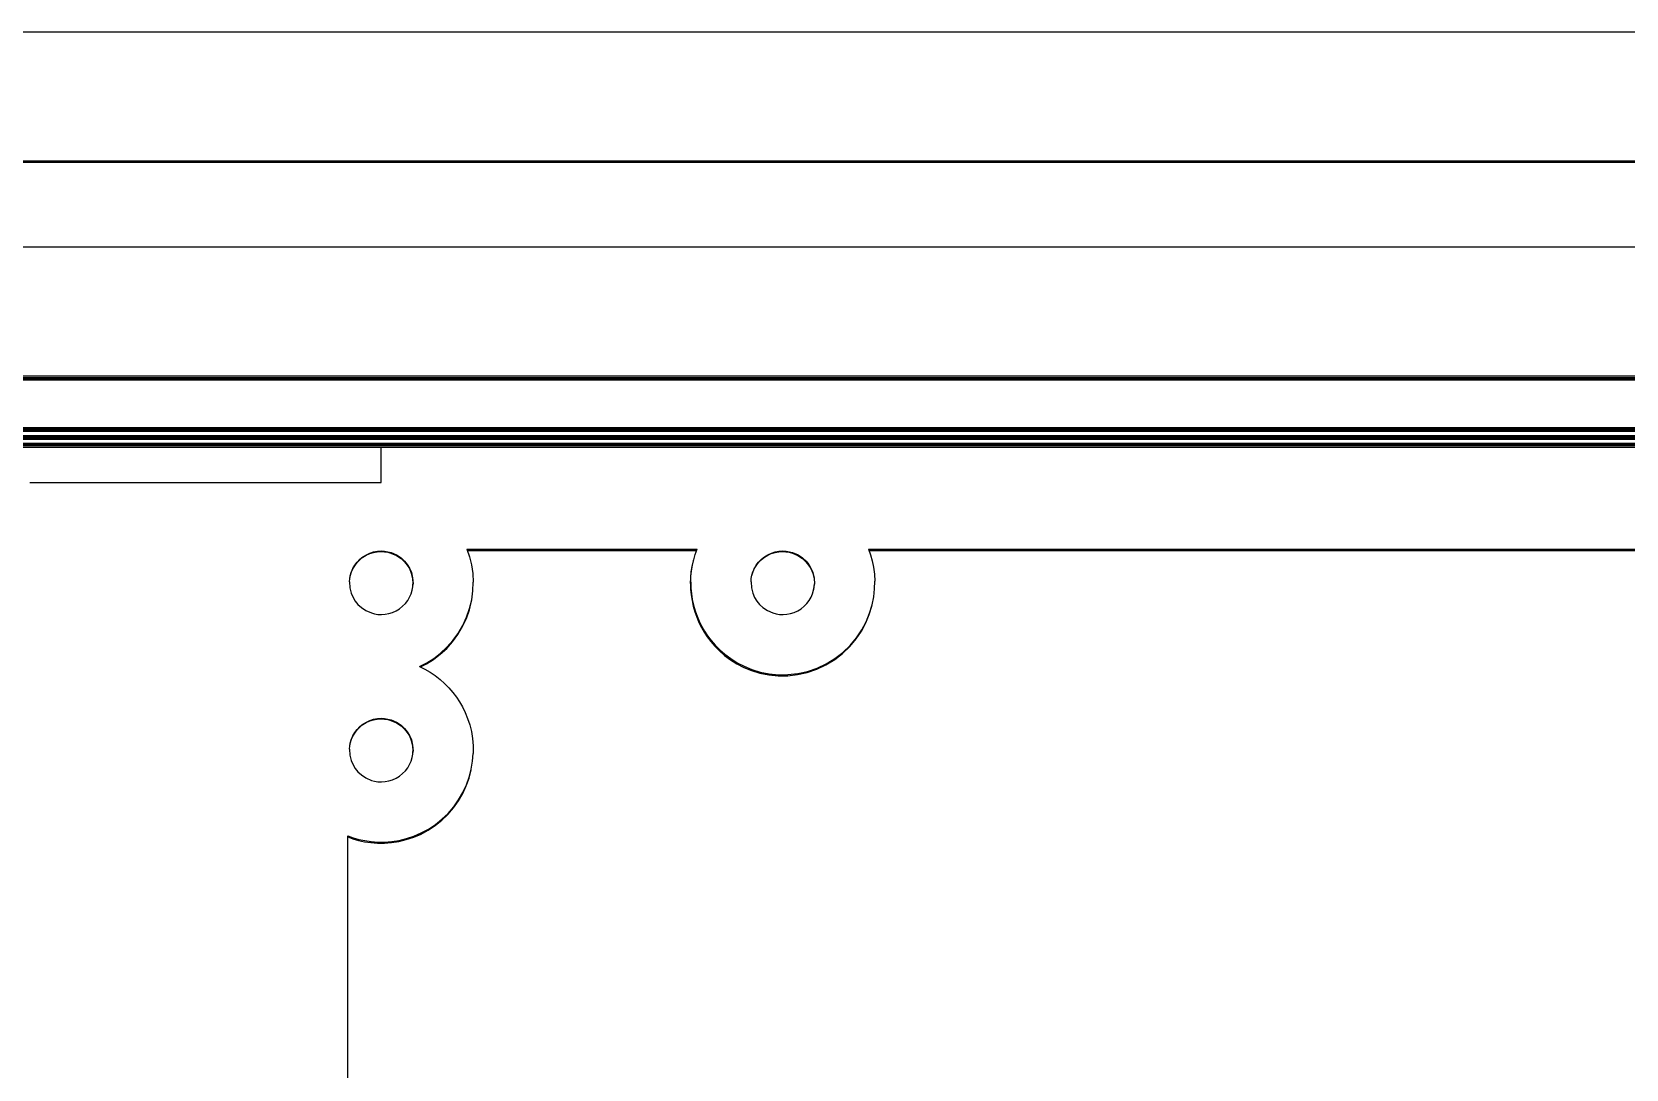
# Model space of a CAD drawing. Header units: millimetres. Extents: x -226 to 218, y -257 to 254.
# Drawn here: x 14.9 to 109.1, y 192.7 to 253.9 of the extents above; entities that cross this region are included whole.
import ezdxf

# ---------------------------------------------------------------- set-up
doc = ezdxf.new("R2010")
doc.units = ezdxf.units.MM
doc.layers.add('VISIBLE', color=7, linetype='Continuous')

msp = doc.modelspace()

# ---------------------------------------------------------------- linework, layer by layer
at = {"layer": 'VISIBLE'}
for p, q in [((-205.678, 253.923), (205.678, 253.923)), ((-204.154, 246.305), (204.154, 246.305)), ((-198, 246.23), (198, 246.23)), ((-204.154, 241.227), (204.154, 241.227)), ((-205.678, 233.609), (205.678, 233.609)), ((-197.985, 233.52), (197.985, 233.52)), ((-197.985, 233.461), (197.985, 233.461)), ((-197.859, 233.372), (197.859, 233.372)), ((-196.42, 230.565), (196.42, 230.565)), ((-195.405, 230.478), (195.405, 230.478)), ((-195.405, 230.421), (195.405, 230.421)), ((-195.283, 230.334), (195.283, 230.334)), ((-195.078, 230.092), (195.078, 230.092)), ((-195.005, 230.006), (195.005, 230.006)), ((-194.956, 229.948), (194.956, 229.948)), ((-194.883, 229.862), (194.883, 229.862)), ((-194.688, 229.633), (194.688, 229.633)), ((-194.616, 229.547), (194.616, 229.547)), ((-194.567, 229.489), (194.567, 229.489)), ((-194.494, 229.404), (194.494, 229.404)), ((35.57, 227.318), (35.57, 229.404)), ((35.58, 227.318), (35.58, 229.404)), ((14.825, 227.318), (35.58, 227.318)), ((34.911, 223.142), (35.129, 223.211)), ((35.124, 223.177), (35.344, 223.218)), ((35.129, 223.211), (35.349, 223.251)), ((35.344, 223.218), (35.561, 223.232)), ((35.349, 223.251), (35.566, 223.265)), ((35.561, 223.232), (35.771, 223.222)), ((35.566, 223.265), (35.776, 223.255)), ((35.771, 223.222), (35.969, 223.19)), ((35.776, 223.255), (35.975, 223.224)), ((35.975, 223.224), (36.161, 223.174)), ((40.644, 223.364), (40.797, 222.916)), ((40.644, 223.364), (54.237, 223.364)), ((40.666, 223.298), (54.213, 223.298)), ((54.128, 223.059), (54.237, 223.364)), ((54.128, 223.059), (54.237, 223.364)), ((58.631, 223.142), (58.85, 223.211)), ((58.841, 223.177), (59.061, 223.218)), ((58.85, 223.211), (59.07, 223.251)), ((59.061, 223.218), (59.278, 223.232)), ((59.07, 223.251), (59.286, 223.265)), ((59.278, 223.232), (59.487, 223.222)), ((59.286, 223.265), (59.496, 223.255)), ((59.487, 223.222), (59.686, 223.19)), ((59.496, 223.255), (59.695, 223.224)), ((59.695, 223.224), (59.881, 223.174)), ((64.364, 223.364), (64.48, 223.038)), ((64.364, 223.364), (143.187, 223.364)), ((64.387, 223.298), (143.144, 223.298)), ((33.899, 222.201), (34.012, 222.395)), ((33.899, 222.201), (34.012, 222.395)), ((33.904, 222.234), (34.017, 222.428)), ((34.012, 222.395), (34.15, 222.577)), ((34.012, 222.395), (34.15, 222.577)), ((34.017, 222.428), (34.155, 222.61)), ((34.15, 222.577), (34.312, 222.744)), ((34.15, 222.577), (34.312, 222.744)), ((34.155, 222.61), (34.317, 222.777)), ((34.312, 222.744), (34.495, 222.89)), ((34.317, 222.777), (34.5, 222.923)), ((34.495, 222.89), (34.694, 223.013)), ((34.495, 222.89), (34.694, 223.013)), ((34.5, 222.923), (34.699, 223.046)), ((34.694, 223.013), (34.906, 223.109)), ((34.694, 223.013), (34.906, 223.109)), ((34.699, 223.046), (34.911, 223.142)), ((34.906, 223.109), (35.124, 223.177)), ((34.906, 223.109), (35.124, 223.177)), ((35.969, 223.19), (36.155, 223.14)), ((36.155, 223.14), (36.482, 222.999)), ((36.161, 223.174), (36.487, 223.032)), ((36.482, 222.999), (36.747, 222.822)), ((36.487, 223.032), (36.752, 222.855)), ((36.747, 222.822), (36.953, 222.629)), ((36.752, 222.855), (36.959, 222.662)), ((36.953, 222.629), (37.11, 222.435)), ((36.959, 222.662), (37.116, 222.468)), ((37.11, 222.435), (37.24, 222.222)), ((37.116, 222.468), (37.246, 222.255)), ((40.797, 222.916), (40.913, 222.441)), ((40.913, 222.441), (40.987, 221.944)), ((53.894, 222.025), (53.948, 222.355)), ((53.894, 222.025), (53.948, 222.355)), ((53.91, 222.09), (53.964, 222.421)), ((53.948, 222.355), (54.02, 222.679)), ((53.964, 222.421), (54.036, 222.745)), ((54.02, 222.679), (54.024, 222.692)), ((54.024, 222.692), (54.033, 222.731)), ((54.033, 222.731), (54.036, 222.745)), ((54.036, 222.745), (54.128, 223.059)), ((54.036, 222.745), (54.128, 223.059)), ((57.616, 222.201), (57.728, 222.395)), ((57.616, 222.201), (57.728, 222.395)), ((57.624, 222.234), (57.737, 222.428)), ((57.728, 222.395), (57.866, 222.577)), ((57.728, 222.395), (57.866, 222.577)), ((57.737, 222.428), (57.875, 222.61)), ((57.866, 222.577), (58.028, 222.744)), ((57.866, 222.577), (58.028, 222.744)), ((57.875, 222.61), (58.037, 222.777)), ((58.028, 222.744), (58.211, 222.89)), ((58.037, 222.777), (58.22, 222.923)), ((58.211, 222.89), (58.411, 223.013)), ((58.211, 222.89), (58.411, 223.013)), ((58.22, 222.923), (58.419, 223.046)), ((58.411, 223.013), (58.622, 223.109)), ((58.411, 223.013), (58.622, 223.109)), ((58.419, 223.046), (58.631, 223.142)), ((58.622, 223.109), (58.841, 223.177)), ((58.622, 223.109), (58.841, 223.177)), ((59.686, 223.19), (59.872, 223.14)), ((59.872, 223.14), (60.198, 222.999)), ((59.881, 223.174), (60.207, 223.032)), ((60.198, 222.999), (60.463, 222.822)), ((60.198, 222.999), (60.463, 222.822)), ((60.207, 223.032), (60.472, 222.855)), ((60.463, 222.822), (60.67, 222.629)), ((60.472, 222.855), (60.679, 222.662)), ((60.67, 222.629), (60.827, 222.435)), ((60.679, 222.662), (60.836, 222.468)), ((60.827, 222.435), (60.957, 222.222)), ((60.836, 222.468), (60.966, 222.255)), ((64.48, 223.038), (64.579, 222.685)), ((64.579, 222.685), (64.658, 222.307)), ((64.658, 222.307), (64.712, 221.904)), ((33.703, 221.445), (33.719, 221.636)), ((33.703, 221.445), (33.726, 221.089)), ((33.718, 221.625), (33.751, 221.801)), ((33.719, 221.636), (33.756, 221.834)), ((33.751, 221.801), (33.812, 222.002)), ((33.756, 221.834), (33.817, 222.035)), ((33.812, 222.002), (33.899, 222.201)), ((33.817, 222.035), (33.904, 222.234)), ((37.24, 222.222), (37.352, 221.962)), ((37.246, 222.255), (37.357, 221.995)), ((37.352, 221.962), (37.429, 221.653)), ((37.357, 221.995), (37.434, 221.686)), ((37.429, 221.653), (37.452, 221.298)), ((37.434, 221.686), (37.457, 221.331)), ((37.441, 221.139), (37.457, 221.331)), ((40.987, 221.944), (41.016, 221.43)), ((40.995, 220.907), (41.016, 221.43)), ((40.995, 220.907), (41.016, 221.43)), ((53.849, 221.35), (53.861, 221.689)), ((53.849, 221.35), (53.857, 221.009)), ((53.861, 221.689), (53.894, 222.025)), ((53.864, 221.415), (53.877, 221.755)), ((53.864, 221.415), (53.873, 221.075)), ((53.877, 221.755), (53.91, 222.09)), ((57.423, 221.445), (57.439, 221.636)), ((57.423, 221.445), (57.446, 221.089)), ((57.439, 221.636), (57.476, 221.834)), ((57.474, 221.821), (57.529, 222.002)), ((57.476, 221.834), (57.538, 222.035)), ((57.529, 222.002), (57.616, 222.201)), ((57.538, 222.035), (57.624, 222.234)), ((60.957, 222.222), (61.068, 221.962)), ((60.966, 222.255), (61.077, 221.995)), ((61.068, 221.962), (61.145, 221.653)), ((61.077, 221.995), (61.154, 221.686)), ((61.145, 221.653), (61.168, 221.298)), ((61.154, 221.686), (61.177, 221.331)), ((61.162, 221.139), (61.177, 221.331)), ((64.712, 221.904), (64.735, 221.476)), ((64.724, 221.026), (64.735, 221.476)), ((33.726, 221.089), (33.803, 220.78)), ((33.803, 220.78), (33.914, 220.521)), ((33.914, 220.521), (34.044, 220.307)), ((37.144, 220.348), (37.256, 220.541)), ((37.256, 220.541), (37.343, 220.74)), ((37.343, 220.74), (37.404, 220.941)), ((37.404, 220.941), (37.441, 221.139)), ((37.436, 221.112), (37.452, 221.298)), ((40.922, 220.38), (40.995, 220.907)), ((53.857, 221.009), (53.888, 220.669)), ((53.873, 221.075), (53.904, 220.734)), ((53.888, 220.669), (53.939, 220.331)), ((53.904, 220.734), (53.955, 220.397)), ((53.955, 220.397), (54.028, 220.064)), ((57.446, 221.089), (57.523, 220.78)), ((57.523, 220.78), (57.635, 220.521)), ((57.635, 220.521), (57.764, 220.307)), ((60.864, 220.348), (60.976, 220.541)), ((60.976, 220.541), (61.063, 220.74)), ((61.063, 220.74), (61.124, 220.941)), ((61.117, 220.916), (61.152, 221.106)), ((61.124, 220.941), (61.162, 221.139)), ((61.152, 221.106), (61.168, 221.298)), ((64.575, 220.075), (64.672, 220.558)), ((64.672, 220.558), (64.724, 221.026)), ((34.044, 220.307), (34.201, 220.113)), ((34.201, 220.113), (34.408, 219.92)), ((34.408, 219.92), (34.673, 219.743)), ((34.673, 219.743), (35, 219.602)), ((35, 219.602), (35.186, 219.552)), ((35.186, 219.552), (35.384, 219.52)), ((35.384, 219.52), (35.594, 219.51)), ((35.594, 219.51), (35.811, 219.524)), ((35.811, 219.524), (36.031, 219.565)), ((35.811, 219.524), (36.031, 219.565)), ((36.031, 219.565), (36.249, 219.633)), ((36.031, 219.565), (36.249, 219.633)), ((36.249, 219.633), (36.461, 219.729)), ((36.249, 219.633), (36.461, 219.729)), ((36.461, 219.729), (36.661, 219.852)), ((36.461, 219.729), (36.661, 219.852)), ((36.661, 219.852), (36.843, 219.998)), ((36.661, 219.852), (36.843, 219.998)), ((36.843, 219.998), (37.005, 220.165)), ((36.843, 219.998), (37.005, 220.165)), ((37.005, 220.165), (37.144, 220.348)), ((37.005, 220.165), (37.144, 220.348)), ((40.607, 219.284), (40.784, 219.793)), ((40.607, 219.284), (40.784, 219.793)), ((40.619, 219.349), (40.796, 219.858)), ((40.784, 219.793), (40.91, 220.315)), ((40.784, 219.793), (40.91, 220.315)), ((40.796, 219.858), (40.922, 220.38)), ((40.91, 220.315), (40.914, 220.337)), ((40.914, 220.337), (40.922, 220.38)), ((53.939, 220.331), (54.012, 219.999)), ((53.939, 220.331), (54.012, 219.999)), ((54.012, 219.999), (54.105, 219.672)), ((54.028, 220.064), (54.121, 219.737)), ((54.105, 219.672), (54.217, 219.354)), ((54.105, 219.672), (54.217, 219.354)), ((54.121, 219.737), (54.233, 219.419)), ((57.764, 220.307), (57.921, 220.113)), ((57.921, 220.113), (58.128, 219.92)), ((58.128, 219.92), (58.393, 219.743)), ((58.393, 219.743), (58.72, 219.602)), ((58.72, 219.602), (58.906, 219.552)), ((58.906, 219.552), (59.104, 219.52)), ((59.104, 219.52), (59.314, 219.51)), ((59.314, 219.51), (59.531, 219.524)), ((59.531, 219.524), (59.751, 219.565)), ((59.531, 219.524), (59.751, 219.565)), ((59.751, 219.565), (59.969, 219.633)), ((59.751, 219.565), (59.969, 219.633)), ((59.969, 219.633), (60.181, 219.729)), ((59.969, 219.633), (60.181, 219.729)), ((60.181, 219.729), (60.381, 219.852)), ((60.181, 219.729), (60.381, 219.852)), ((60.381, 219.852), (60.564, 219.998)), ((60.381, 219.852), (60.564, 219.998)), ((60.564, 219.998), (60.726, 220.165)), ((60.564, 219.998), (60.726, 220.165)), ((60.726, 220.165), (60.864, 220.348)), ((60.726, 220.165), (60.864, 220.348)), ((64.208, 219.025), (64.409, 219.518)), ((64.227, 219.09), (64.428, 219.583)), ((64.409, 219.518), (64.556, 220.01)), ((64.428, 219.583), (64.575, 220.075)), ((64.556, 220.01), (64.575, 220.075)), ((40.108, 218.332), (40.38, 218.795)), ((40.119, 218.397), (40.392, 218.859)), ((40.38, 218.795), (40.607, 219.284)), ((40.392, 218.859), (40.619, 219.349)), ((54.217, 219.354), (54.348, 219.046)), ((54.217, 219.354), (54.348, 219.046)), ((54.233, 219.419), (54.364, 219.111)), ((54.348, 219.046), (54.496, 218.749)), ((54.348, 219.046), (54.496, 218.749)), ((54.364, 219.111), (54.512, 218.814)), ((54.496, 218.749), (54.66, 218.465)), ((54.496, 218.749), (54.66, 218.465)), ((54.512, 218.814), (54.676, 218.53)), ((54.676, 218.53), (54.854, 218.26)), ((63.635, 218.068), (63.95, 218.538)), ((63.654, 218.132), (63.969, 218.603)), ((63.95, 218.538), (64.208, 219.025)), ((63.969, 218.603), (64.227, 219.09)), ((39.079, 217.228), (39.457, 217.577)), ((39.445, 217.513), (39.794, 217.903)), ((39.457, 217.577), (39.806, 217.968)), ((39.794, 217.903), (40.108, 218.332)), ((39.794, 217.903), (40.108, 218.332)), ((39.806, 217.968), (40.119, 218.397)), ((54.66, 218.465), (54.838, 218.195)), ((54.66, 218.465), (54.838, 218.195)), ((54.838, 218.195), (55.047, 217.918)), ((54.854, 218.26), (55.063, 217.983)), ((55.047, 217.918), (55.285, 217.641)), ((55.063, 217.983), (55.302, 217.705)), ((55.285, 217.641), (55.557, 217.366)), ((55.302, 217.705), (55.573, 217.431)), ((62.838, 217.213), (63.263, 217.622)), ((62.857, 217.277), (63.282, 217.687)), ((63.263, 217.622), (63.635, 218.068)), ((63.282, 217.687), (63.654, 218.132)), ((37.845, 216.446), (38.267, 216.662)), ((38.255, 216.598), (38.669, 216.858)), ((38.267, 216.662), (38.68, 216.923)), ((38.669, 216.858), (39.068, 217.163)), ((38.68, 216.923), (39.079, 217.228)), ((39.068, 217.163), (39.445, 217.513)), ((55.557, 217.366), (55.863, 217.099)), ((55.573, 217.431), (55.88, 217.163)), ((55.863, 217.099), (56.206, 216.843)), ((55.88, 217.163), (56.223, 216.907)), ((56.206, 216.843), (56.587, 216.603)), ((56.223, 216.907), (56.604, 216.668)), ((56.604, 216.668), (57.023, 216.452)), ((61.853, 216.534), (62.366, 216.847)), ((61.853, 216.534), (62.366, 216.847)), ((61.871, 216.598), (62.384, 216.911)), ((62.366, 216.847), (62.838, 217.213)), ((62.384, 216.911), (62.857, 217.277)), ((37.845, 216.446), (38.163, 216.287)), ((37.903, 216.417), (38.255, 216.598)), ((38.163, 216.287), (38.473, 216.107)), ((38.473, 216.107), (38.771, 215.905)), ((38.771, 215.905), (39.056, 215.684)), ((39.056, 215.684), (39.325, 215.444)), ((56.587, 216.603), (57.006, 216.388)), ((57.006, 216.388), (57.462, 216.202)), ((57.023, 216.452), (57.479, 216.266)), ((57.462, 216.202), (57.953, 216.053)), ((57.479, 216.266), (57.97, 216.117)), ((57.953, 216.053), (58.476, 215.948)), ((57.97, 216.117), (58.493, 216.012)), ((58.476, 215.948), (59.023, 215.894)), ((58.493, 216.012), (59.041, 215.958)), ((59.023, 215.894), (59.59, 215.896)), ((59.041, 215.958), (59.608, 215.96)), ((59.59, 215.896), (60.166, 215.96)), ((59.59, 215.896), (60.166, 215.96)), ((59.608, 215.96), (60.184, 216.024)), ((60.166, 215.96), (60.742, 216.088)), ((60.166, 215.96), (60.742, 216.088)), ((60.184, 216.024), (60.76, 216.152)), ((60.742, 216.088), (61.308, 216.279)), ((60.76, 216.152), (61.326, 216.344)), ((61.308, 216.279), (61.853, 216.534)), ((61.326, 216.344), (61.871, 216.598)), ((39.325, 215.444), (39.578, 215.188)), ((39.578, 215.188), (39.812, 214.916)), ((39.578, 215.188), (39.812, 214.916)), ((39.812, 214.916), (40.026, 214.632)), ((39.812, 214.916), (40.026, 214.632)), ((40.026, 214.632), (40.209, 214.354)), ((40.209, 214.354), (40.381, 214.053)), ((40.381, 214.053), (40.541, 213.727)), ((34.15, 212.695), (34.312, 212.862)), ((34.15, 212.695), (34.312, 212.862)), ((34.155, 212.727), (34.317, 212.894)), ((34.312, 212.862), (34.495, 213.008)), ((34.317, 212.894), (34.5, 213.04)), ((34.495, 213.008), (34.694, 213.131)), ((34.495, 213.008), (34.694, 213.131)), ((34.5, 213.04), (34.699, 213.163)), ((34.694, 213.131), (34.906, 213.227)), ((34.694, 213.131), (34.906, 213.227)), ((34.699, 213.163), (34.911, 213.259)), ((34.906, 213.227), (35.124, 213.296)), ((34.906, 213.227), (35.124, 213.296)), ((34.911, 213.259), (35.129, 213.327)), ((35.124, 213.296), (35.344, 213.336)), ((35.129, 213.327), (35.349, 213.368)), ((35.344, 213.336), (35.561, 213.35)), ((35.349, 213.368), (35.566, 213.382)), ((35.561, 213.35), (35.771, 213.34)), ((35.566, 213.382), (35.776, 213.372)), ((35.771, 213.34), (35.969, 213.309)), ((35.776, 213.372), (35.975, 213.34)), ((35.969, 213.309), (36.155, 213.259)), ((35.975, 213.34), (36.161, 213.29)), ((36.155, 213.259), (36.482, 213.117)), ((36.161, 213.29), (36.487, 213.149)), ((36.482, 213.117), (36.747, 212.94)), ((36.487, 213.149), (36.752, 212.972)), ((36.747, 212.94), (36.953, 212.748)), ((36.752, 212.972), (36.959, 212.779)), ((40.541, 213.727), (40.683, 213.378)), ((40.683, 213.378), (40.805, 213.004)), ((40.805, 213.004), (40.903, 212.609)), ((33.718, 211.744), (33.751, 211.919)), ((33.719, 211.753), (33.756, 211.951)), ((33.751, 211.919), (33.812, 212.12)), ((33.756, 211.951), (33.817, 212.152)), ((33.812, 212.12), (33.899, 212.319)), ((33.817, 212.152), (33.904, 212.351)), ((33.899, 212.319), (34.012, 212.513)), ((33.899, 212.319), (34.012, 212.513)), ((33.904, 212.351), (34.017, 212.544)), ((34.012, 212.513), (34.15, 212.695)), ((34.012, 212.513), (34.15, 212.695)), ((34.017, 212.544), (34.155, 212.727)), ((36.953, 212.748), (37.11, 212.553)), ((36.959, 212.779), (37.116, 212.585)), ((37.11, 212.553), (37.24, 212.34)), ((37.116, 212.585), (37.246, 212.371)), ((37.24, 212.34), (37.352, 212.08)), ((37.246, 212.371), (37.357, 212.112)), ((37.352, 212.08), (37.429, 211.771)), ((37.357, 212.112), (37.434, 211.803)), ((40.903, 212.609), (40.972, 212.192)), ((40.972, 212.192), (41.01, 211.757)), ((33.703, 211.561), (33.719, 211.753)), ((33.703, 211.561), (33.726, 211.206)), ((33.726, 211.206), (33.803, 210.897)), ((37.343, 210.857), (37.404, 211.058)), ((37.404, 211.058), (37.441, 211.255)), ((37.429, 211.771), (37.452, 211.416)), ((37.434, 211.803), (37.457, 211.447)), ((37.436, 211.228), (37.452, 211.416)), ((37.441, 211.255), (37.457, 211.447)), ((40.976, 210.846), (41.012, 211.307)), ((41.01, 211.757), (41.012, 211.307)), ((33.803, 210.897), (33.914, 210.637)), ((33.914, 210.637), (34.044, 210.424)), ((34.044, 210.424), (34.201, 210.229)), ((34.201, 210.229), (34.408, 210.037)), ((34.408, 210.037), (34.673, 209.86)), ((36.661, 209.968), (36.843, 210.115)), ((36.661, 209.968), (36.843, 210.115)), ((36.843, 210.115), (37.005, 210.282)), ((36.843, 210.115), (37.005, 210.282)), ((37.005, 210.282), (37.144, 210.464)), ((37.005, 210.282), (37.144, 210.464)), ((37.144, 210.464), (37.256, 210.658)), ((37.256, 210.658), (37.343, 210.857)), ((40.765, 209.848), (40.886, 210.316)), ((40.777, 209.91), (40.898, 210.378)), ((40.886, 210.316), (40.898, 210.378)), ((40.898, 210.378), (40.976, 210.846)), ((34.673, 209.86), (35, 209.718)), ((35, 209.718), (35.186, 209.668)), ((35.186, 209.668), (35.384, 209.637)), ((35.384, 209.637), (35.594, 209.626)), ((35.594, 209.626), (35.811, 209.641)), ((35.811, 209.641), (36.031, 209.681)), ((35.811, 209.641), (36.031, 209.681)), ((36.031, 209.681), (36.249, 209.75)), ((36.031, 209.681), (36.249, 209.75)), ((36.249, 209.75), (36.461, 209.846)), ((36.249, 209.75), (36.461, 209.846)), ((36.461, 209.846), (36.661, 209.968)), ((36.461, 209.846), (36.661, 209.968)), ((40.39, 208.934), (40.6, 209.385)), ((40.39, 208.934), (40.6, 209.385)), ((40.402, 208.995), (40.612, 209.447)), ((40.6, 209.385), (40.765, 209.848)), ((40.6, 209.385), (40.765, 209.848)), ((40.612, 209.447), (40.777, 209.91)), ((39.529, 207.768), (39.858, 208.15)), ((39.846, 208.089), (40.138, 208.499)), ((39.858, 208.15), (40.15, 208.561)), ((40.138, 208.499), (40.39, 208.934)), ((40.138, 208.499), (40.39, 208.934)), ((40.15, 208.561), (40.402, 208.995)), ((38.767, 207.047), (39.155, 207.358)), ((38.767, 207.047), (39.155, 207.358)), ((38.778, 207.109), (39.167, 207.42)), ((39.155, 207.358), (39.517, 207.707)), ((39.167, 207.42), (39.529, 207.768)), ((39.517, 207.707), (39.846, 208.089)), ((33.603, 163.198), (33.603, 206.441)), ((33.603, 206.441), (33.917, 206.329)), ((33.603, 206.376), (33.907, 206.268)), ((33.907, 206.268), (34.241, 206.172)), ((33.917, 206.329), (34.251, 206.233)), ((36.631, 206.171), (37.068, 206.276)), ((37.057, 206.215), (37.496, 206.36)), ((37.068, 206.276), (37.507, 206.421)), ((37.496, 206.36), (37.931, 206.547)), ((37.507, 206.421), (37.942, 206.609)), ((37.931, 206.547), (38.357, 206.776)), ((37.931, 206.547), (38.357, 206.776)), ((37.942, 206.609), (38.368, 206.838)), ((38.357, 206.776), (38.767, 207.047)), ((38.357, 206.776), (38.767, 207.047)), ((38.368, 206.838), (38.778, 207.109)), ((34.241, 206.172), (34.595, 206.096)), ((34.251, 206.233), (34.605, 206.157)), ((34.595, 206.096), (34.968, 206.041)), ((34.605, 206.157), (34.978, 206.102)), ((34.968, 206.041), (35.359, 206.011)), ((34.978, 206.102), (35.37, 206.072)), ((35.359, 206.011), (35.767, 206.011)), ((35.37, 206.072), (35.778, 206.072)), ((35.767, 206.011), (36.188, 206.043)), ((35.778, 206.072), (36.199, 206.104)), ((36.188, 206.043), (36.62, 206.11)), ((36.199, 206.104), (36.631, 206.171)), ((36.62, 206.11), (37.057, 206.215))]:
    msp.add_line(p, q, dxfattribs=at)

doc.saveas('drawing.dxf')
